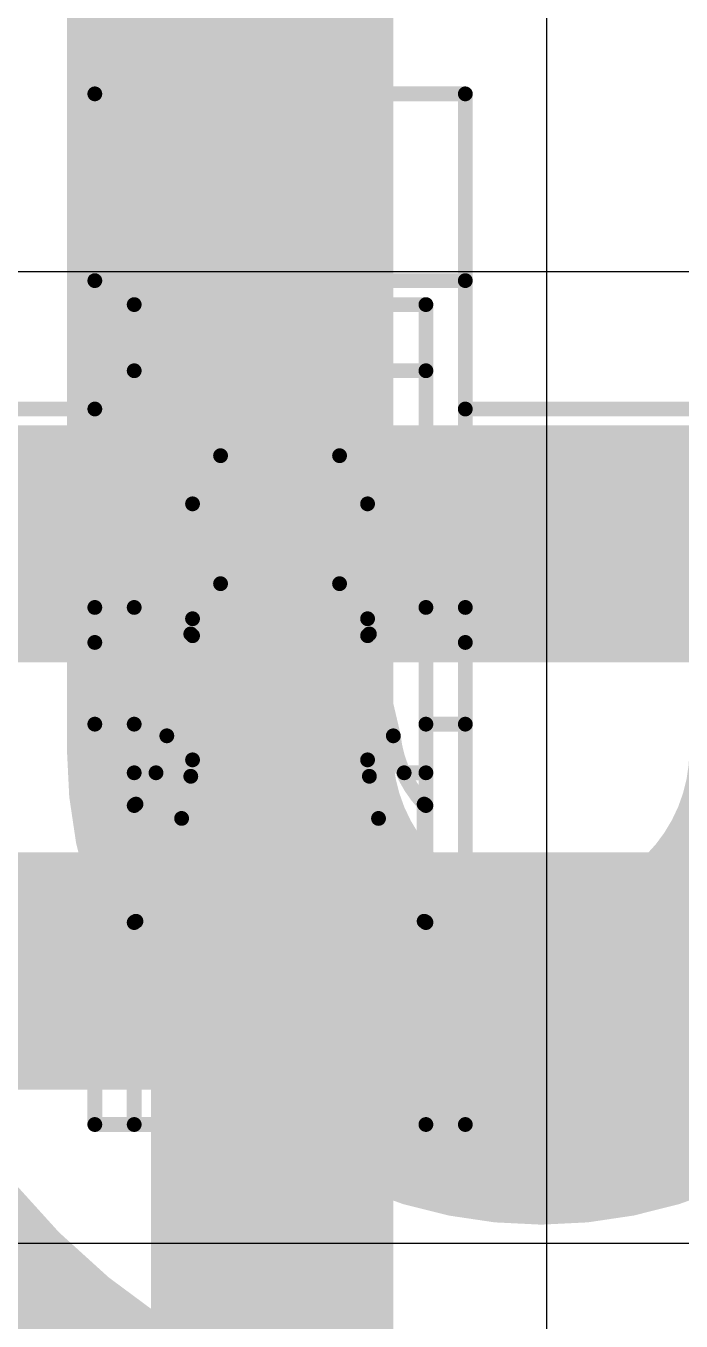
# Model space of a CAD drawing. Header units: inches. Extents: x -6 to 5433, y -4 to 5447.
# Drawn here: x 21.697 to 22.259, y 27.484 to 28.593 of the extents above; entities that cross this region are included whole.
import ezdxf

# ---------------------------------------------------------------- set-up
doc = ezdxf.new("R2010")
doc.units = ezdxf.units.IN
for name, color, linetype in [('Bottom Layer', 5, 'Continuous'), ('Ground', 16, 'Continuous'), ('Mechanical 4', 56, 'Continuous'), ('Top Layer', 1, 'Continuous')]:
    doc.layers.add(name, color=color, linetype=linetype)

msp = doc.modelspace()

# ---------------------------------------------------------------- linework, layer by layer
at = {"layer": 'Bottom Layer'}
for points in [[(21.87198064, 27.97254248, 0.2794, 0.2794, 0), (21.87198064, 29.5766109, 0.2794, 0.2794, 0)], [(22.86258064, 27.97254248, 0.2794, 0.2794, -0.9999999999999999), (21.41478064, 27.97254248, 0.2794, 0.2794, 0)], [(22.40538064, 27.97254248, 0.2794, 0.2794, -0.9999999999999999), (21.87198064, 27.97254248, 0.2794, 0.2794, 0)]]:
    msp.add_lwpolyline(points, format="xyseb", dxfattribs=at)
msp.add_lwpolyline([(21.80213064, 27.97254248, 0.1397, 0.1397, 1), (21.94183064, 27.97254248, 0.1397, 0.1397, 1)], format="xyseb", close=True, dxfattribs=at)
msp.add_lwpolyline([(21.80213064, 27.97254248, 0.1397, 0.1397, 1), (21.94183064, 27.97254248, 0.1397, 0.1397, 1)], format="xyseb", close=True, dxfattribs=at)
at = {"layer": 'Ground'}
msp.add_line((22.14342028, 23.67830418), (22.14342028, 28.9681031), dxfattribs=at)
msp.add_lwpolyline([(21.9080969, 23.67830418, 0.2076069, 0.2076069, 0), (21.9080969, 28.9681031, 0.2076069, 0.2076069, 0)], format="xyseb", dxfattribs=at)
at = {"layer": 'Mechanical 4'}
for points in [[(21.7561541, 28.53494674, 0.0127, 0.0127, 0), (22.0736541, 28.53494674, 0.0127, 0.0127, 0)], [(21.7561541, 28.06494514, 0.0127, 0.0127, 0), (21.7561541, 28.53494674, 0.0127, 0.0127, 0)], [(22.0736541, 28.06494514, 0.0127, 0.0127, 0), (22.0736541, 28.53494674, 0.0127, 0.0127, 0)], [(21.7561541, 28.37494452, 0.0127, 0.0127, 0), (22.0736541, 28.37494452, 0.0127, 0.0127, 0)], [(21.78990562, 28.35440862, 0.0127, 0.0127, 0), (22.03990512, 28.35440862, 0.0127, 0.0127, 0)], [(21.78990562, 27.65194622, 0.0127, 0.0127, 0), (21.78990562, 28.35440862, 0.0127, 0.0127, 0)], [(22.03990512, 27.65194622, 0.0127, 0.0127, 0), (22.03990512, 28.35440862, 0.0127, 0.0127, 0)], [(21.78990562, 28.29773868, 0.0127, 0.0127, 0), (22.03990512, 28.29773868, 0.0127, 0.0127, 0)], [(21.4386541, 28.26494474, 0.0127, 0.0127, 0), (21.7561541, 28.26494474, 0.0127, 0.0127, 0)], [(22.0736541, 28.26494474, 0.0127, 0.0127, 0), (22.3911541, 28.26494474, 0.0127, 0.0127, 0)], [(21.83990552, 28.18369522, 0.0127, 0.0127, -0.2473774344944057), (21.8639136, 28.22494482, 0.0127, 0.0127, 0)], [(21.86391614, 28.22494482, 0.0127, 0.0127, 0), (21.9658946, 28.22494482, 0.0127, 0.0127, 0)], [(21.86391614, 28.11528286, 0.0127, 0.0127, 0), (21.86391614, 28.22494482, 0.0127, 0.0127, 0)], [(21.9658946, 28.11528286, 0.0127, 0.0127, 0), (21.9658946, 28.22494482, 0.0127, 0.0127, 0)], [(21.96589714, 28.22494482, 0.0127, 0.0127, -0.2473774344944055), (21.98990522, 28.18369522, 0.0127, 0.0127, 0)], [(21.83990552, 27.96434844, 0.0127, 0.0127, 0), (21.83990552, 28.18369522, 0.0127, 0.0127, 0)], [(21.98990522, 27.96434844, 0.0127, 0.0127, 0), (21.98990522, 28.18369522, 0.0127, 0.0127, 0)], [(21.83990552, 28.07071348, 0.0127, 0.0127, -0.2374800627721871), (21.8639136, 28.1152854, 0.0127, 0.0127, 0)], [(21.86391614, 28.11528286, 0.0127, 0.0127, 0), (21.9658946, 28.11528286, 0.0127, 0.0127, 0)], [(21.96589714, 28.1152854, 0.0127, 0.0127, -0.2374800627721868), (21.98990522, 28.07071348, 0.0127, 0.0127, 0)], [(21.7561541, 28.09494508, 0.0127, 0.0127, 0), (21.78990562, 28.09494508, 0.0127, 0.0127, 0)], [(22.03990512, 28.09494508, 0.0127, 0.0127, 0), (22.0736541, 28.09494508, 0.0127, 0.0127, 0)], [(21.83990552, 28.08525752, 0.0127, 0.0127, -0.05786385222358645), (21.8383866, 28.07223494, 0.0127, 0.0127, 0)], [(21.99142414, 28.07223494, 0.0127, 0.0127, -0.057863852222711), (21.98990522, 28.08525752, 0.0127, 0.0127, 0)], [(21.8178634, 27.9849453, 0.0127, 0.0127, 0), (21.8383866, 28.07223494, 0.0127, 0.0127, 0)], [(21.8383866, 27.95027684, 0.0127, 0.0127, 0), (21.8383866, 28.07223494, 0.0127, 0.0127, 0)], [(21.99142414, 28.07223494, 0.0127, 0.0127, 0), (22.0119448, 27.9849453, 0.0127, 0.0127, 0)], [(21.99142414, 27.95027684, 0.0127, 0.0127, 0), (21.99142414, 28.07223494, 0.0127, 0.0127, 0)], [(21.4386541, 28.06494514, 0.0127, 0.0127, 0), (21.7561541, 28.06494514, 0.0127, 0.0127, 0)], [(21.7561541, 27.65194622, 0.0127, 0.0127, 0), (21.7561541, 28.06494514, 0.0127, 0.0127, 0)], [(22.0736541, 28.06494514, 0.0127, 0.0127, 0), (22.3911541, 28.06494514, 0.0127, 0.0127, 0)], [(22.0736541, 27.65194622, 0.0127, 0.0127, 0), (22.0736541, 28.06494514, 0.0127, 0.0127, 0)], [(21.7561541, 27.99494528, 0.0127, 0.0127, 0), (21.78990562, 27.99494528, 0.0127, 0.0127, 0)], [(22.03990512, 27.99494528, 0.0127, 0.0127, 0), (22.0736541, 27.99494528, 0.0127, 0.0127, 0)], [(21.81786594, 27.98494784, 0.0127, 0.0127, -0.1625906327552088), (21.79142454, 27.92645418, 0.0127, 0.0127, 0)], [(22.0383862, 27.92645418, 0.0127, 0.0127, -0.1625906327552086), (22.0119448, 27.98494784, 0.0127, 0.0127, 0)], [(21.83990552, 27.96434844, 0.0127, 0.0127, -0.05365793627908248), (21.8383866, 27.95027684, 0.0127, 0.0127, 0)], [(21.99142414, 27.95027684, 0.0127, 0.0127, -0.0536579362795205), (21.98990522, 27.96434844, 0.0127, 0.0127, 0)], [(21.78990562, 27.95328166, 0.0127, 0.0127, 0), (21.808567, 27.95328166, 0.0127, 0.0127, 0)], [(21.83053292, 27.91417836, 0.0127, 0.0127, 0), (21.8383866, 27.95027684, 0.0127, 0.0127, 0)], [(21.99142414, 27.95027684, 0.0127, 0.0127, 0), (21.99927782, 27.91417836, 0.0127, 0.0127, 0)], [(22.02124374, 27.95328166, 0.0127, 0.0127, 0), (22.03990512, 27.95328166, 0.0127, 0.0127, 0)], [(21.78990562, 27.92521466, 0.0127, 0.0127, -0.01102176104531891), (21.78994118, 27.92530102, 0.0127, 0.0127, 0)], [(21.78994118, 27.92530102, 0.0127, 0.0127, -0.02840440594286649), (21.7899869, 27.92538992, 0.0127, 0.0127, 0)], [(21.7899869, 27.92538992, 0.0127, 0.0127, -0.03504147034170291), (21.79005294, 27.92548644, 0.0127, 0.0127, 0)], [(21.79005294, 27.92548644, 0.0127, 0.0127, -0.03231858311718844), (21.790152, 27.92559312, 0.0127, 0.0127, 0)], [(21.790152, 27.92559312, 0.0127, 0.0127, -0.02446223676148941), (21.79028916, 27.9257125, 0.0127, 0.0127, 0)], [(21.7902917, 27.92570996, 0.0127, 0.0127, -0.01372918960029759), (21.7904695, 27.92584458, 0.0127, 0.0127, 0)], [(21.7904695, 27.92584458, 0.0127, 0.0127, -0.008119992693883221), (21.79068032, 27.92598681999999, 0.0127, 0.0127, 0)], [(21.79067778, 27.92598936, 0.0127, 0.0127, -0.004820635637498829), (21.790914, 27.92613922, 0.0127, 0.0127, 0)], [(21.790914, 27.92613922, 0.0127, 0.0127, 0), (21.79142454, 27.92645418, 0.0127, 0.0127, 0)], [(21.79142454, 27.82607592, 0.0127, 0.0127, 0), (21.79142454, 27.92645418, 0.0127, 0.0127, 0)], [(22.0383862, 27.92645418, 0.0127, 0.0127, 0), (22.0386529, 27.92629415999999, 0.0127, 0.0127, 0)], [(22.0383862, 27.82607592, 0.0127, 0.0127, 0), (22.0383862, 27.92645418, 0.0127, 0.0127, 0)], [(22.0386529, 27.92629415999999, 0.0127, 0.0127, 0), (22.03891198, 27.92613414, 0.0127, 0.0127, 0)], [(22.03890944, 27.9261316, 0.0127, 0.0127, -0.006054857903224639), (22.0391482, 27.92598174, 0.0127, 0.0127, 0)], [(22.03915074, 27.92598428, 0.0127, 0.0127, -0.0107369692834232), (22.03935648, 27.92584204, 0.0127, 0.0127, 0)], [(22.03935648, 27.9258395, 0.0127, 0.0127, -0.01856237100486678), (22.03952158, 27.9257125, 0.0127, 0.0127, 0)], [(22.03952158, 27.92571504, 0.0127, 0.0127, -0.02338621058973843), (22.03964604, 27.9255982, 0.0127, 0.0127, 0)], [(22.03964604, 27.92559566, 0.0127, 0.0127, -0.05432145120512738), (22.03980606, 27.925395, 0.0127, 0.0127, 0)], [(22.0398086, 27.92539754, 0.0127, 0.0127, -0.02859688065353782), (22.03990766, 27.92521466, 0.0127, 0.0127, 0)], [(21.83053292, 27.91418089999999, 0.0127, 0.0127, -0.1798939642534223), (21.79142454, 27.82607592, 0.0127, 0.0127, 0)], [(21.83053292, 27.91417836, 0.0127, 0.0127, 0), (21.99927782, 27.91417836, 0.0127, 0.0127, 0)], [(22.0383862, 27.82607592, 0.0127, 0.0127, -0.1798939642534224), (21.99927782, 27.91418089999999, 0.0127, 0.0127, 0)], [(21.78990562, 27.82514628, 0.0127, 0.0127, -0.01323430959547425), (21.78994118, 27.82521232, 0.0127, 0.0127, 0)], [(21.78990562, 27.82494561999999, 0.0127, 0.0127, 0), (22.03990512, 27.82494561999999, 0.0127, 0.0127, 0)], [(21.78994118, 27.82521232, 0.0127, 0.0127, -0.03268862857523835), (21.7899869, 27.8252809, 0.0127, 0.0127, 0)], [(21.7899869, 27.82527582, 0.0127, 0.0127, -0.03744583029388986), (21.79005294, 27.82534948, 0.0127, 0.0127, 0)], [(21.79005294, 27.82534948, 0.0127, 0.0127, -0.0318812047016431), (21.790152, 27.82542822, 0.0127, 0.0127, 0)], [(21.79014946, 27.82543076, 0.0127, 0.0127, -0.02261994767603596), (21.79028916, 27.8255222, 0.0127, 0.0127, 0)], [(21.79028916, 27.82551966, 0.0127, 0.0127, -0.01220889248059454), (21.79046696, 27.82561872, 0.0127, 0.0127, 0)], [(21.79046696, 27.82561872, 0.0127, 0.0127, -0.007070305402312617), (21.79067778, 27.8257254, 0.0127, 0.0127, 0)], [(21.79067778, 27.8257254, 0.0127, 0.0127, 0), (21.790914, 27.8258397, 0.0127, 0.0127, 0)], [(21.790914, 27.8258397, 0.0127, 0.0127, 0), (21.79142454, 27.82607592, 0.0127, 0.0127, 0)], [(22.0383862, 27.82607592, 0.0127, 0.0127, 0), (22.0386529, 27.825954, 0.0127, 0.0127, 0)], [(22.0386529, 27.825954, 0.0127, 0.0127, 0), (22.03891198, 27.82583716, 0.0127, 0.0127, 0)], [(22.03891198, 27.82583716, 0.0127, 0.0127, -0.005205334050724773), (22.03915074, 27.8257254, 0.0127, 0.0127, 0)], [(22.0391482, 27.82572286, 0.0127, 0.0127, -0.009375622376942854), (22.03935394, 27.82561618, 0.0127, 0.0127, 0)], [(22.03935394, 27.82561618, 0.0127, 0.0127, -0.01668702497479149), (22.03952158, 27.82551966, 0.0127, 0.0127, 0)], [(22.03952158, 27.82551966, 0.0127, 0.0127, -0.02199391698661488), (22.03964604, 27.8254333, 0.0127, 0.0127, 0)], [(22.0396435, 27.8254333, 0.0127, 0.0127, -0.02675089180867385), (22.03973748, 27.82535456, 0.0127, 0.0127, 0)], [(22.03974002, 27.82535456, 0.0127, 0.0127, -0.02828763819271416), (22.0398086, 27.82528344, 0.0127, 0.0127, 0)], [(22.0398086, 27.82528344, 0.0127, 0.0127, -0.03260546148234791), (22.03990512, 27.82514628, 0.0127, 0.0127, 0)], [(21.7561541, 27.65194622, 0.0127, 0.0127, 0), (22.0736541, 27.65194622, 0.0127, 0.0127, 0)]]:
    msp.add_lwpolyline(points, format="xyseb", dxfattribs=at)
for points in [[(21.7529791, 28.53494674, 0.00635, 0.00635, 1), (21.7593291, 28.53494674, 0.00635, 0.00635, 1)], [(21.7529791, 28.53494674, 0.00635, 0.00635, 1), (21.7593291, 28.53494674, 0.00635, 0.00635, 1)], [(22.0704791, 28.53494674, 0.00635, 0.00635, 1), (22.0768291, 28.53494674, 0.00635, 0.00635, 1)], [(22.0704791, 28.53494674, 0.00635, 0.00635, 1), (22.0768291, 28.53494674, 0.00635, 0.00635, 1)], [(21.7529791, 28.37494452, 0.00635, 0.00635, 1), (21.7593291, 28.37494452, 0.00635, 0.00635, 1)], [(22.0704791, 28.37494452, 0.00635, 0.00635, 1), (22.0768291, 28.37494452, 0.00635, 0.00635, 1)], [(21.78673062, 28.35440862, 0.00635, 0.00635, 1), (21.79308062, 28.35440862, 0.00635, 0.00635, 1)], [(21.78673062, 28.35440862, 0.00635, 0.00635, 1), (21.79308062, 28.35440862, 0.00635, 0.00635, 1)], [(22.03673012, 28.35440862, 0.00635, 0.00635, 1), (22.04308012, 28.35440862, 0.00635, 0.00635, 1)], [(22.03673012, 28.35440862, 0.00635, 0.00635, 1), (22.04308012, 28.35440862, 0.00635, 0.00635, 1)], [(21.78673062, 28.29773868, 0.00635, 0.00635, 1), (21.79308062, 28.29773868, 0.00635, 0.00635, 1)], [(22.03673012, 28.29773868, 0.00635, 0.00635, 1), (22.04308012, 28.29773868, 0.00635, 0.00635, 1)], [(21.7529791, 28.26494474, 0.00635, 0.00635, 1), (21.7593291, 28.26494474, 0.00635, 0.00635, 1)], [(22.0704791, 28.26494474, 0.00635, 0.00635, 1), (22.0768291, 28.26494474, 0.00635, 0.00635, 1)], [(21.8607386, 28.22494482, 0.00635, 0.00635, 1), (21.8670886, 28.22494482, 0.00635, 0.00635, 1)], [(21.86074114, 28.22494482, 0.00635, 0.00635, 1), (21.86709114, 28.22494482, 0.00635, 0.00635, 1)], [(21.86074114, 28.22494482, 0.00635, 0.00635, 1), (21.86709114, 28.22494482, 0.00635, 0.00635, 1)], [(21.9627196, 28.22494482, 0.00635, 0.00635, 1), (21.9690696, 28.22494482, 0.00635, 0.00635, 1)], [(21.9627196, 28.22494482, 0.00635, 0.00635, 1), (21.9690696, 28.22494482, 0.00635, 0.00635, 1)], [(21.96272214, 28.22494482, 0.00635, 0.00635, 1), (21.96907214, 28.22494482, 0.00635, 0.00635, 1)], [(21.83673052, 28.18369522, 0.00635, 0.00635, 1), (21.84308052, 28.18369522, 0.00635, 0.00635, 1)], [(21.83673052, 28.18369522, 0.00635, 0.00635, 1), (21.84308052, 28.18369522, 0.00635, 0.00635, 1)], [(21.98673022, 28.18369522, 0.00635, 0.00635, 1), (21.99308022, 28.18369522, 0.00635, 0.00635, 1)], [(21.98673022, 28.18369522, 0.00635, 0.00635, 1), (21.99308022, 28.18369522, 0.00635, 0.00635, 1)], [(21.8607386, 28.1152854, 0.00635, 0.00635, 1), (21.8670886, 28.1152854, 0.00635, 0.00635, 1)], [(21.86074114, 28.11528286, 0.00635, 0.00635, 1), (21.86709114, 28.11528286, 0.00635, 0.00635, 1)], [(21.86074114, 28.11528286, 0.00635, 0.00635, 1), (21.86709114, 28.11528286, 0.00635, 0.00635, 1)], [(21.9627196, 28.11528286, 0.00635, 0.00635, 1), (21.9690696, 28.11528286, 0.00635, 0.00635, 1)], [(21.9627196, 28.11528286, 0.00635, 0.00635, 1), (21.9690696, 28.11528286, 0.00635, 0.00635, 1)], [(21.96272214, 28.1152854, 0.00635, 0.00635, 1), (21.96907214, 28.1152854, 0.00635, 0.00635, 1)], [(21.7529791, 28.09494508, 0.00635, 0.00635, 1), (21.7593291, 28.09494508, 0.00635, 0.00635, 1)], [(21.78673062, 28.09494508, 0.00635, 0.00635, 1), (21.79308062, 28.09494508, 0.00635, 0.00635, 1)], [(22.03673012, 28.09494508, 0.00635, 0.00635, 1), (22.04308012, 28.09494508, 0.00635, 0.00635, 1)], [(22.0704791, 28.09494508, 0.00635, 0.00635, 1), (22.0768291, 28.09494508, 0.00635, 0.00635, 1)], [(21.83673052, 28.08525752, 0.00635, 0.00635, 1), (21.84308052, 28.08525752, 0.00635, 0.00635, 1)], [(21.98673022, 28.08525752, 0.00635, 0.00635, 1), (21.99308022, 28.08525752, 0.00635, 0.00635, 1)], [(21.8352116, 28.07223494, 0.00635, 0.00635, 1), (21.8415616, 28.07223494, 0.00635, 0.00635, 1)], [(21.8352116, 28.07223494, 0.00635, 0.00635, 1), (21.8415616, 28.07223494, 0.00635, 0.00635, 1)], [(21.8352116, 28.07223494, 0.00635, 0.00635, 1), (21.8415616, 28.07223494, 0.00635, 0.00635, 1)], [(21.83673052, 28.07071348, 0.00635, 0.00635, 1), (21.84308052, 28.07071348, 0.00635, 0.00635, 1)], [(21.98673022, 28.07071348, 0.00635, 0.00635, 1), (21.99308022, 28.07071348, 0.00635, 0.00635, 1)], [(21.98824914, 28.07223494, 0.00635, 0.00635, 1), (21.99459914, 28.07223494, 0.00635, 0.00635, 1)], [(21.98824914, 28.07223494, 0.00635, 0.00635, 1), (21.99459914, 28.07223494, 0.00635, 0.00635, 1)], [(21.98824914, 28.07223494, 0.00635, 0.00635, 1), (21.99459914, 28.07223494, 0.00635, 0.00635, 1)], [(21.7529791, 28.06494514, 0.00635, 0.00635, 1), (21.7593291, 28.06494514, 0.00635, 0.00635, 1)], [(21.7529791, 28.06494514, 0.00635, 0.00635, 1), (21.7593291, 28.06494514, 0.00635, 0.00635, 1)], [(21.7529791, 28.06494514, 0.00635, 0.00635, 1), (21.7593291, 28.06494514, 0.00635, 0.00635, 1)], [(22.0704791, 28.06494514, 0.00635, 0.00635, 1), (22.0768291, 28.06494514, 0.00635, 0.00635, 1)], [(22.0704791, 28.06494514, 0.00635, 0.00635, 1), (22.0768291, 28.06494514, 0.00635, 0.00635, 1)], [(22.0704791, 28.06494514, 0.00635, 0.00635, 1), (22.0768291, 28.06494514, 0.00635, 0.00635, 1)], [(21.7529791, 27.99494528, 0.00635, 0.00635, 1), (21.7593291, 27.99494528, 0.00635, 0.00635, 1)], [(21.78673062, 27.99494528, 0.00635, 0.00635, 1), (21.79308062, 27.99494528, 0.00635, 0.00635, 1)], [(22.03673012, 27.99494528, 0.00635, 0.00635, 1), (22.04308012, 27.99494528, 0.00635, 0.00635, 1)], [(22.0704791, 27.99494528, 0.00635, 0.00635, 1), (22.0768291, 27.99494528, 0.00635, 0.00635, 1)], [(21.8146884, 27.9849453, 0.00635, 0.00635, 1), (21.8210384, 27.9849453, 0.00635, 0.00635, 1)], [(21.81469094, 27.98494784, 0.00635, 0.00635, 1), (21.82104094, 27.98494784, 0.00635, 0.00635, 1)], [(22.0087698, 27.98494784, 0.00635, 0.00635, 1), (22.0151198, 27.98494784, 0.00635, 0.00635, 1)], [(22.0087698, 27.9849453, 0.00635, 0.00635, 1), (22.0151198, 27.9849453, 0.00635, 0.00635, 1)], [(21.83673052, 27.96434844, 0.00635, 0.00635, 1), (21.84308052, 27.96434844, 0.00635, 0.00635, 1)], [(21.83673052, 27.96434844, 0.00635, 0.00635, 1), (21.84308052, 27.96434844, 0.00635, 0.00635, 1)], [(21.98673022, 27.96434844, 0.00635, 0.00635, 1), (21.99308022, 27.96434844, 0.00635, 0.00635, 1)], [(21.98673022, 27.96434844, 0.00635, 0.00635, 1), (21.99308022, 27.96434844, 0.00635, 0.00635, 1)], [(21.78673062, 27.95328166, 0.00635, 0.00635, 1), (21.79308062, 27.95328166, 0.00635, 0.00635, 1)], [(21.805392, 27.95328166, 0.00635, 0.00635, 1), (21.811742, 27.95328166, 0.00635, 0.00635, 1)], [(21.8352116, 27.95027684, 0.00635, 0.00635, 1), (21.8415616, 27.95027684, 0.00635, 0.00635, 1)], [(21.8352116, 27.95027684, 0.00635, 0.00635, 1), (21.8415616, 27.95027684, 0.00635, 0.00635, 1)], [(21.8352116, 27.95027684, 0.00635, 0.00635, 1), (21.8415616, 27.95027684, 0.00635, 0.00635, 1)], [(21.98824914, 27.95027684, 0.00635, 0.00635, 1), (21.99459914, 27.95027684, 0.00635, 0.00635, 1)], [(21.98824914, 27.95027684, 0.00635, 0.00635, 1), (21.99459914, 27.95027684, 0.00635, 0.00635, 1)], [(21.98824914, 27.95027684, 0.00635, 0.00635, 1), (21.99459914, 27.95027684, 0.00635, 0.00635, 1)], [(22.01806874, 27.95328166, 0.00635, 0.00635, 1), (22.02441874, 27.95328166, 0.00635, 0.00635, 1)], [(22.03673012, 27.95328166, 0.00635, 0.00635, 1), (22.04308012, 27.95328166, 0.00635, 0.00635, 1)], [(21.78673062, 27.92521466, 0.00635, 0.00635, 1), (21.79308062, 27.92521466, 0.00635, 0.00635, 1)], [(21.78676618, 27.92530102, 0.00635, 0.00635, 1), (21.79311618, 27.92530102, 0.00635, 0.00635, 1)], [(21.78676618, 27.92530102, 0.00635, 0.00635, 1), (21.79311618, 27.92530102, 0.00635, 0.00635, 1)], [(21.7868119, 27.92538992, 0.00635, 0.00635, 1), (21.7931619, 27.92538992, 0.00635, 0.00635, 1)], [(21.7868119, 27.92538992, 0.00635, 0.00635, 1), (21.7931619, 27.92538992, 0.00635, 0.00635, 1)], [(21.78687794, 27.92548644, 0.00635, 0.00635, 1), (21.79322794, 27.92548644, 0.00635, 0.00635, 1)], [(21.78687794, 27.92548644, 0.00635, 0.00635, 1), (21.79322794, 27.92548644, 0.00635, 0.00635, 1)], [(21.786977, 27.92559312, 0.00635, 0.00635, 1), (21.793327, 27.92559312, 0.00635, 0.00635, 1)], [(21.786977, 27.92559312, 0.00635, 0.00635, 1), (21.793327, 27.92559312, 0.00635, 0.00635, 1)], [(21.78711416, 27.9257125, 0.00635, 0.00635, 1), (21.79346416, 27.9257125, 0.00635, 0.00635, 1)], [(21.7871167, 27.92570996, 0.00635, 0.00635, 1), (21.7934667, 27.92570996, 0.00635, 0.00635, 1)], [(21.7872945, 27.92584458, 0.00635, 0.00635, 1), (21.7936445, 27.92584458, 0.00635, 0.00635, 1)], [(21.7872945, 27.92584458, 0.00635, 0.00635, 1), (21.7936445, 27.92584458, 0.00635, 0.00635, 1)], [(21.78750278, 27.92598936, 0.00635, 0.00635, 1), (21.79385278, 27.92598936, 0.00635, 0.00635, 1)], [(21.78750532, 27.92598681999999, 0.00635, 0.00635, 1), (21.79385532, 27.92598681999999, 0.00635, 0.00635, 1)], [(21.787739, 27.92613922, 0.00635, 0.00635, 1), (21.794089, 27.92613922, 0.00635, 0.00635, 1)], [(21.787739, 27.92613922, 0.00635, 0.00635, 1), (21.794089, 27.92613922, 0.00635, 0.00635, 1)], [(21.78824954, 27.92645418, 0.00635, 0.00635, 1), (21.79459954, 27.92645418, 0.00635, 0.00635, 1)], [(21.78824954, 27.92645418, 0.00635, 0.00635, 1), (21.79459954, 27.92645418, 0.00635, 0.00635, 1)], [(21.78824954, 27.92645418, 0.00635, 0.00635, 1), (21.79459954, 27.92645418, 0.00635, 0.00635, 1)], [(22.0352112, 27.92645418, 0.00635, 0.00635, 1), (22.0415612, 27.92645418, 0.00635, 0.00635, 1)], [(22.0352112, 27.92645418, 0.00635, 0.00635, 1), (22.0415612, 27.92645418, 0.00635, 0.00635, 1)], [(22.0352112, 27.92645418, 0.00635, 0.00635, 1), (22.0415612, 27.92645418, 0.00635, 0.00635, 1)], [(22.0354779, 27.92629415999999, 0.00635, 0.00635, 1), (22.0418279, 27.92629415999999, 0.00635, 0.00635, 1)], [(22.0354779, 27.92629415999999, 0.00635, 0.00635, 1), (22.0418279, 27.92629415999999, 0.00635, 0.00635, 1)], [(22.03573444, 27.9261316, 0.00635, 0.00635, 1), (22.04208444, 27.9261316, 0.00635, 0.00635, 1)], [(22.03573698, 27.92613414, 0.00635, 0.00635, 1), (22.04208698, 27.92613414, 0.00635, 0.00635, 1)], [(22.0359732, 27.92598174, 0.00635, 0.00635, 1), (22.0423232, 27.92598174, 0.00635, 0.00635, 1)], [(22.03597574, 27.92598428, 0.00635, 0.00635, 1), (22.04232574, 27.92598428, 0.00635, 0.00635, 1)], [(22.03618148, 27.92584204, 0.00635, 0.00635, 1), (22.04253148, 27.92584204, 0.00635, 0.00635, 1)], [(22.03618148, 27.9258395, 0.00635, 0.00635, 1), (22.04253148, 27.9258395, 0.00635, 0.00635, 1)], [(22.03634658, 27.92571504, 0.00635, 0.00635, 1), (22.04269658, 27.92571504, 0.00635, 0.00635, 1)], [(22.03634658, 27.9257125, 0.00635, 0.00635, 1), (22.04269658, 27.9257125, 0.00635, 0.00635, 1)], [(22.03647104, 27.9255982, 0.00635, 0.00635, 1), (22.04282104, 27.9255982, 0.00635, 0.00635, 1)], [(22.03647104, 27.92559566, 0.00635, 0.00635, 1), (22.04282104, 27.92559566, 0.00635, 0.00635, 1)], [(22.03663106, 27.925395, 0.00635, 0.00635, 1), (22.04298106, 27.925395, 0.00635, 0.00635, 1)], [(22.0366336, 27.92539754, 0.00635, 0.00635, 1), (22.0429836, 27.92539754, 0.00635, 0.00635, 1)], [(22.03673266, 27.92521466, 0.00635, 0.00635, 1), (22.04308266, 27.92521466, 0.00635, 0.00635, 1)], [(21.82735792, 27.91418089999999, 0.00635, 0.00635, 1), (21.83370792, 27.91418089999999, 0.00635, 0.00635, 1)], [(21.82735792, 27.91417836, 0.00635, 0.00635, 1), (21.83370792, 27.91417836, 0.00635, 0.00635, 1)], [(21.82735792, 27.91417836, 0.00635, 0.00635, 1), (21.83370792, 27.91417836, 0.00635, 0.00635, 1)], [(21.99610282, 27.91418089999999, 0.00635, 0.00635, 1), (22.00245282, 27.91418089999999, 0.00635, 0.00635, 1)], [(21.99610282, 27.91417836, 0.00635, 0.00635, 1), (22.00245282, 27.91417836, 0.00635, 0.00635, 1)], [(21.99610282, 27.91417836, 0.00635, 0.00635, 1), (22.00245282, 27.91417836, 0.00635, 0.00635, 1)], [(21.78673062, 27.82514628, 0.00635, 0.00635, 1), (21.79308062, 27.82514628, 0.00635, 0.00635, 1)], [(21.78673062, 27.82494561999999, 0.00635, 0.00635, 1), (21.79308062, 27.82494561999999, 0.00635, 0.00635, 1)], [(21.78676618, 27.82521232, 0.00635, 0.00635, 1), (21.79311618, 27.82521232, 0.00635, 0.00635, 1)], [(21.78676618, 27.82521232, 0.00635, 0.00635, 1), (21.79311618, 27.82521232, 0.00635, 0.00635, 1)], [(21.7868119, 27.8252809, 0.00635, 0.00635, 1), (21.7931619, 27.8252809, 0.00635, 0.00635, 1)], [(21.7868119, 27.82527582, 0.00635, 0.00635, 1), (21.7931619, 27.82527582, 0.00635, 0.00635, 1)], [(21.78687794, 27.82534948, 0.00635, 0.00635, 1), (21.79322794, 27.82534948, 0.00635, 0.00635, 1)], [(21.78687794, 27.82534948, 0.00635, 0.00635, 1), (21.79322794, 27.82534948, 0.00635, 0.00635, 1)], [(21.78697446, 27.82543076, 0.00635, 0.00635, 1), (21.79332446, 27.82543076, 0.00635, 0.00635, 1)], [(21.786977, 27.82542822, 0.00635, 0.00635, 1), (21.793327, 27.82542822, 0.00635, 0.00635, 1)], [(21.78711416, 27.8255222, 0.00635, 0.00635, 1), (21.79346416, 27.8255222, 0.00635, 0.00635, 1)], [(21.78711416, 27.82551966, 0.00635, 0.00635, 1), (21.79346416, 27.82551966, 0.00635, 0.00635, 1)], [(21.78729196, 27.82561872, 0.00635, 0.00635, 1), (21.79364196, 27.82561872, 0.00635, 0.00635, 1)], [(21.78729196, 27.82561872, 0.00635, 0.00635, 1), (21.79364196, 27.82561872, 0.00635, 0.00635, 1)], [(21.78750278, 27.8257254, 0.00635, 0.00635, 1), (21.79385278, 27.8257254, 0.00635, 0.00635, 1)], [(21.78750278, 27.8257254, 0.00635, 0.00635, 1), (21.79385278, 27.8257254, 0.00635, 0.00635, 1)], [(21.787739, 27.8258397, 0.00635, 0.00635, 1), (21.794089, 27.8258397, 0.00635, 0.00635, 1)], [(21.787739, 27.8258397, 0.00635, 0.00635, 1), (21.794089, 27.8258397, 0.00635, 0.00635, 1)], [(21.78824954, 27.82607592, 0.00635, 0.00635, 1), (21.79459954, 27.82607592, 0.00635, 0.00635, 1)], [(21.78824954, 27.82607592, 0.00635, 0.00635, 1), (21.79459954, 27.82607592, 0.00635, 0.00635, 1)], [(21.78824954, 27.82607592, 0.00635, 0.00635, 1), (21.79459954, 27.82607592, 0.00635, 0.00635, 1)], [(22.0352112, 27.82607592, 0.00635, 0.00635, 1), (22.0415612, 27.82607592, 0.00635, 0.00635, 1)], [(22.0352112, 27.82607592, 0.00635, 0.00635, 1), (22.0415612, 27.82607592, 0.00635, 0.00635, 1)], [(22.0352112, 27.82607592, 0.00635, 0.00635, 1), (22.0415612, 27.82607592, 0.00635, 0.00635, 1)], [(22.0354779, 27.825954, 0.00635, 0.00635, 1), (22.0418279, 27.825954, 0.00635, 0.00635, 1)], [(22.0354779, 27.825954, 0.00635, 0.00635, 1), (22.0418279, 27.825954, 0.00635, 0.00635, 1)], [(22.03573698, 27.82583716, 0.00635, 0.00635, 1), (22.04208698, 27.82583716, 0.00635, 0.00635, 1)], [(22.03573698, 27.82583716, 0.00635, 0.00635, 1), (22.04208698, 27.82583716, 0.00635, 0.00635, 1)], [(22.0359732, 27.82572286, 0.00635, 0.00635, 1), (22.0423232, 27.82572286, 0.00635, 0.00635, 1)], [(22.03597574, 27.8257254, 0.00635, 0.00635, 1), (22.04232574, 27.8257254, 0.00635, 0.00635, 1)], [(22.03617894, 27.82561618, 0.00635, 0.00635, 1), (22.04252894, 27.82561618, 0.00635, 0.00635, 1)], [(22.03617894, 27.82561618, 0.00635, 0.00635, 1), (22.04252894, 27.82561618, 0.00635, 0.00635, 1)], [(22.03634658, 27.82551966, 0.00635, 0.00635, 1), (22.04269658, 27.82551966, 0.00635, 0.00635, 1)], [(22.03634658, 27.82551966, 0.00635, 0.00635, 1), (22.04269658, 27.82551966, 0.00635, 0.00635, 1)], [(22.0364685, 27.8254333, 0.00635, 0.00635, 1), (22.0428185, 27.8254333, 0.00635, 0.00635, 1)], [(22.03647104, 27.8254333, 0.00635, 0.00635, 1), (22.04282104, 27.8254333, 0.00635, 0.00635, 1)], [(22.03656248, 27.82535456, 0.00635, 0.00635, 1), (22.04291248, 27.82535456, 0.00635, 0.00635, 1)], [(22.03656502, 27.82535456, 0.00635, 0.00635, 1), (22.04291502, 27.82535456, 0.00635, 0.00635, 1)], [(22.0366336, 27.82528344, 0.00635, 0.00635, 1), (22.0429836, 27.82528344, 0.00635, 0.00635, 1)], [(22.0366336, 27.82528344, 0.00635, 0.00635, 1), (22.0429836, 27.82528344, 0.00635, 0.00635, 1)], [(22.03673012, 27.82514628, 0.00635, 0.00635, 1), (22.04308012, 27.82514628, 0.00635, 0.00635, 1)], [(22.03673012, 27.82494561999999, 0.00635, 0.00635, 1), (22.04308012, 27.82494561999999, 0.00635, 0.00635, 1)], [(21.7529791, 27.65194622, 0.00635, 0.00635, 1), (21.7593291, 27.65194622, 0.00635, 0.00635, 1)], [(21.7529791, 27.65194622, 0.00635, 0.00635, 1), (21.7593291, 27.65194622, 0.00635, 0.00635, 1)], [(21.78673062, 27.65194622, 0.00635, 0.00635, 1), (21.79308062, 27.65194622, 0.00635, 0.00635, 1)], [(22.03673012, 27.65194622, 0.00635, 0.00635, 1), (22.04308012, 27.65194622, 0.00635, 0.00635, 1)], [(22.0704791, 27.65194622, 0.00635, 0.00635, 1), (22.0768291, 27.65194622, 0.00635, 0.00635, 1)], [(22.0704791, 27.65194622, 0.00635, 0.00635, 1), (22.0768291, 27.65194622, 0.00635, 0.00635, 1)]]:
    msp.add_lwpolyline(points, format="xyseb", close=True, dxfattribs=at)
at = {"layer": 'Top Layer'}
for p, q in [((25.45081016, 28.38252134), (20.39982712, 28.38252134)), ((20.59732228, 27.55034622), (24.30109694, 27.55034622))]:
    msp.add_line(p, q, dxfattribs=at)
for points in [[(20.39982712, 28.14944332, 0.2032, 0.2032, 0), (25.54735302, 28.14944332, 0.2032, 0.2032, 0)], [(20.50077942, 27.78342424, 0.2032, 0.2032, 0), (32.596709, 27.78342424, 0.2032, 0.2032, 0)]]:
    msp.add_lwpolyline(points, format="xyseb", dxfattribs=at)

doc.saveas('drawing.dxf')
